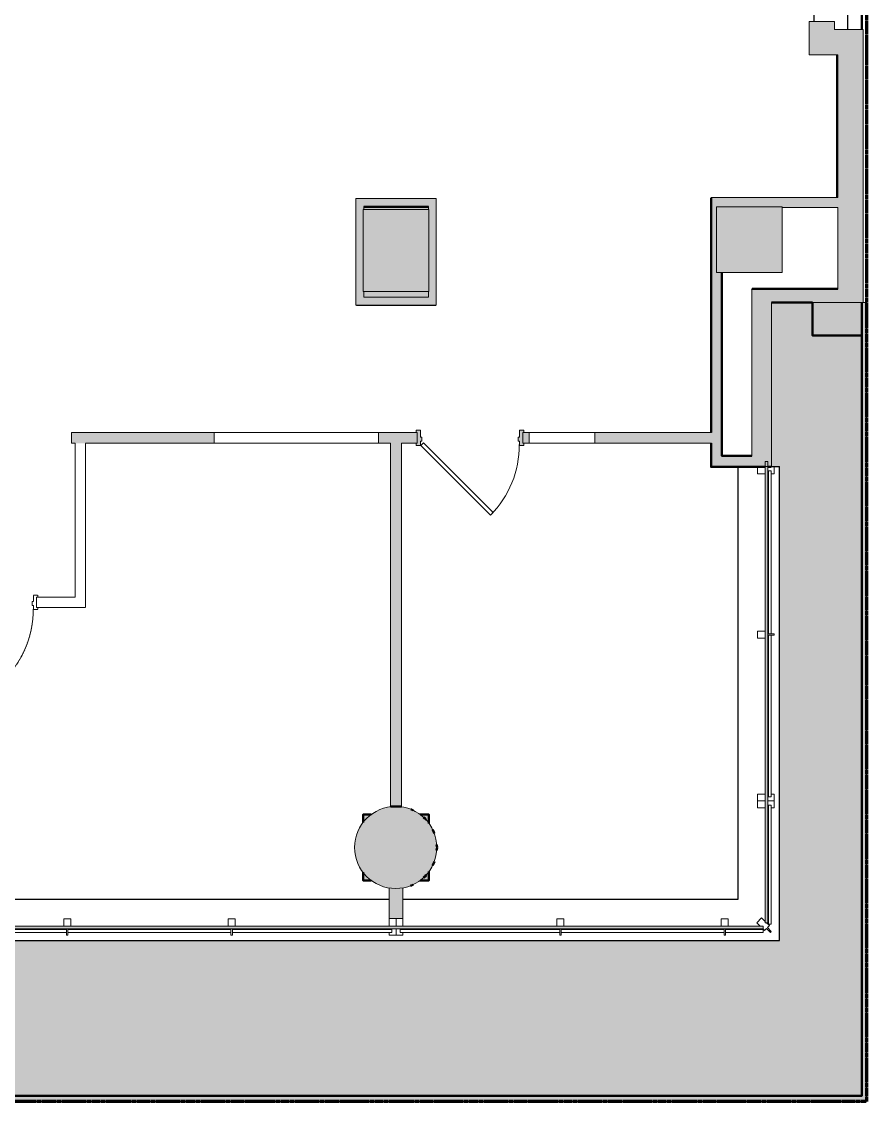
# Model space of a CAD drawing. Header units: inches. Extents: x 842 to 2180, y -10 to 1751.
# Drawn here: x 1871.7 to 2180.1, y -9.8 to 384.6 of the extents above; entities that cross this region are included whole.
import ezdxf

# ---------------------------------------------------------------- set-up
doc = ezdxf.new("R2010")
doc.units = ezdxf.units.IN
doc.header["$MEASUREMENT"] = 0
doc.linetypes.add('Demolished', pattern=[0.1875, 0.125, -0.0625])
doc.linetypes.add('IMPORT-Orbis_BB$0$TI_Grid_E957150$0$PROPERTY _2_', pattern=[1.546875, 1.3125, -0.046875, 0.046875, -0.046875, 0.046875, -0.046875])
for name, color, linetype, lineweight in [('A-DETL-GENF', 92, 'Continuous', 9), ('A-DETL-THIN', 151, 'Continuous', 9), ('A-DOOR', 31, 'Continuous', 13), ('A-GLAZ-CURT', 52, 'Continuous', 13), ('A-WALL-PATT', 111, 'Continuous', 13), ('I-WALL', 2, 'Continuous', 13), ('Orbis - Background_dwg', 8, 'Continuous', 9), ('Orbis_AR$0$A-Wall-Exst', 7, 'Continuous', 9), ('Orbis_BB$0$A-Glaz-Assm', 250, 'Continuous', 20), ('Orbis_BB$0$A-Glaz-Assm-Glaz', 250, 'Continuous', 20), ('Orbis_BB$0$A-Wall-Exst', 7, 'Continuous', 9), ('Orbis_BB$0$TI_ARCH-02_E957150$0$A-Wall-Blow', 130, 'Continuous', 30), ('Orbis_BB$0$TI_Grid_E957150$0$C-Prop', 170, 'IMPORT-Orbis_BB$0$TI_Grid_E957150$0$PROPERTY _2_', 70), ('Orbis_BB$0$TI_Grid_E957150$0$S-02-COLS-CONC', 50, 'Continuous', 50), ('Orbis_BB$0$TI_Grid_E957150$0$S-02-COLS-CONC-PATT', 250, 'Continuous', 20), ('Orbis_BB$0$TI_Grid_E957150$0$S-03-COLS-CONC-PATT', 250, 'Continuous', 20), ('Orbis_BB$0$TI_Grid_E957150$0$S-04-COLS-CONC', 50, 'Continuous', 50), ('Orbis_BB$0$TI_Grid_E957150$0$S-05-COLS-CONC', 50, 'Continuous', 50), ('Orbis_BB$0$TI_Grid_E957150$0$S-06-COLS-CONC', 50, 'Continuous', 50), ('Orbis_BB$0$TI_Grid_E957150$0$S-07-COLS-CONC', 50, 'Continuous', 50), ('Orbis_BB$0$TI_Grid_E957150$0$S-08-COLS-CONC', 50, 'Continuous', 50), ('Orbis_BB$0$TI_Grid_E957150$0$S-08-COLS-CONC-PATT', 250, 'Continuous', 20), ('Orbis_BB$0$TI_Grid_E957150$0$S-09-COLS-CONC', 50, 'Continuous', 50), ('Orbis_BB$0$TI_Grid_E957150$0$S-11-COLS-CONC', 50, 'Continuous', 50), ('Orbis_BB$0$TI_Grid_E957150$0$S-12-COLS-CONC', 50, 'Continuous', 50), ('Orbis_BB$0$TI_Grid_E957150$0$S-P1-COLS-CONC', 50, 'Continuous', 50), ('Orbis_BB$0$TI_Grid_E957150$0$S-P1-COLS-CONC-PATT', 250, 'Continuous', 20), ('Orbis_BB$0$TI_Grid_E957150$0$S-P2-WALL-CONC', 50, 'Continuous', 50), ('Orbis_BB$0$TI_Grid_E957150$0$S-P4-COLS-CONC', 50, 'Continuous', 50), ('S-COLS', 52, 'Continuous', 13)]:
    doc.layers.add(name, color=color, linetype=linetype, lineweight=lineweight)

# ---------------------------------------------------------------- blocks, each defined once
blk = doc.blocks.new('Concrete-Rectangular-Column - 24 x 30-6914152-Level XX  DEMOLITION')
at = {"layer": 'S-COLS', "lineweight": 9}
blk.add_hatch(color=7, dxfattribs=at).paths.add_polyline_path([(12, -15), (12, 15), (-12, 15), (-12, -15)], flags=0)
at = {"layer": 'S-COLS', "color": 8, "lineweight": 20}
for p, q in [((12, 15), (-12, 15)), ((-12, 15), (-12, -15)), ((12, -15), (12, 15)), ((-12, -15), (12, -15))]:
    blk.add_line(p, q, dxfattribs=at)
blk = doc.blocks.new('Concrete-Rectangular-Column - 24 x 24-V1-Level XX  DEMOLITION')
at = {"layer": 'S-COLS', "lineweight": 9}
blk.add_hatch(color=7, dxfattribs=at).paths.add_polyline_path([(12, -12), (12, 12), (-12, 12), (-12, -12)], flags=0)
at = {"layer": 'S-COLS', "color": 8, "lineweight": 20}
for p, q in [((12, 12), (-12, 12)), ((-12, 12), (-12, -12)), ((12, -12), (12, 12)), ((-12, -12), (12, -12))]:
    blk.add_line(p, q, dxfattribs=at)
blk = doc.blocks.new('Concrete-Round-Column - 30_-6914671-Level XX  DEMOLITION')
at = {"layer": 'S-COLS', "lineweight": 9}
blk.add_hatch(color=7, dxfattribs=at).paths.add_polyline_path([(0, -15), (2.62, -14.77), (5.13, -14.1), (7.5, -12.99), (9.64, -11.49), (11.49, -9.64), (12.99, -7.5), (14.1, -5.13), (14.77, -2.6), (15, 0), (14.77, 2.6), (14.1, 5.13), (12.99, 7.5), (11.49, 9.64), (9.64, 11.49), (7.49, 13), (5.13, 14.1), (2.6, 14.77), (-0.01, 15), (-2.6, 14.77), (-5.13, 14.1), (-7.5, 12.99), (-9.64, 11.49), (-11.49, 9.64), (-12.99, 7.5), (-14.1, 5.13), (-14.77, 2.6), (-15, 0), (-14.77, -2.6), (-14.1, -5.13), (-12.99, -7.5), (-11.49, -9.64), (-9.64, -11.49), (-7.5, -12.99), (-5.13, -14.1), (-2.38, -14.79)], flags=0)
at = {"layer": 'S-COLS', "color": 8, "lineweight": 20}
for start, end in [(360, 180), (180, 360)]:
    blk.add_arc((0, 0), 15, start, end, dxfattribs=at)
blk = doc.blocks.new('Door - Single - Solid Door-7325350-Level XX  DEMOLITION')
at = {"layer": 'A-DOOR'}
h = blk.add_hatch(color=10, dxfattribs=at)
h.paths.add_polyline_path([(-15.26, -2.84), (-14.13, -2.84), (-14.13, -1.34), (-13.63, -1.34), (-13.63, 0.16), (-14.13, 0.16), (-14.13, 2.66), (-15.63, 2.66), (-15.63, 1.91), (-15.26, 1.91), (-15.26, -2.09), (-15.63, -2.09), (-15.63, -2.84)], flags=0)
h.paths.add_polyline_path([(23.62, -2.84), (23.62, -2.09), (23.24, -2.09), (23.24, 1.91), (23.62, 1.91), (23.62, 2.66), (22.12, 2.66), (22.12, 0.16), (21.62, 0.16), (21.62, -1.34), (22.12, -1.34), (22.12, -2.84), (23.24, -2.84)], flags=0)
at = {"layer": 'A-DOOR', "color": 8, "lineweight": 20}
for p, q in [((-15.63, 2.66), (-14.13, 2.66)), ((-15.63, 1.91), (-15.63, 2.66)), ((-14.13, 2.66), (-14.13, 0.16)), ((-14.13, 0.16), (-13.63, 0.16)), ((-13.63, 0.16), (-13.63, -1.34)), ((21.62, 0.16), (22.12, 0.16)), ((21.62, -1.34), (21.62, 0.16)), ((22.12, 2.66), (23.62, 2.66)), ((22.12, 0.16), (22.12, 2.66)), ((23.62, 2.66), (23.62, 1.91)), ((-15.63, -2.84), (-15.63, -2.09)), ((-14.13, -2.84), (-15.63, -2.84)), ((-14.13, -1.34), (-14.13, -2.84)), ((-13.63, -1.34), (-14.13, -1.34)), ((-13.03, -1.87), (-14.01, -2.84)), ((-14.01, -2.84), (11.45, -28.29)), ((12.42, -27.32), (-13.03, -1.87)), ((22.12, -1.34), (21.62, -1.34)), ((22.12, -2.84), (22.12, -1.34)), ((23.62, -2.84), (22.12, -2.84)), ((23.62, -2.09), (23.62, -2.84)), ((11.45, -28.29), (12.42, -27.32))]:
    blk.add_line(p, q, dxfattribs=at)
at = {"layer": 'A-DOOR', "lineweight": 9}
blk.add_arc((-14.01, -2.84), 36, 315, 0.5, dxfattribs=at)
blk = doc.blocks.new('Door - Single - Solid Door-7325353-Level XX  DEMOLITION')
at = {"layer": 'A-DOOR', "color": 250, "linetype": 'Demolished', "lineweight": 20}
for p, q in [((-15.63, 2.54), (-14.13, 2.54)), ((-15.63, 1.79), (-15.63, 2.54)), ((-14.13, 2.54), (-14.13, 0.29)), ((-14.13, 0.29), (-13.63, 0.29)), ((-13.63, 0.29), (-13.63, -1.21)), ((21.62, 0.29), (22.12, 0.29)), ((21.62, -1.21), (21.62, 0.29)), ((22.12, 2.54), (23.62, 2.54)), ((22.12, 0.29), (22.12, 2.54)), ((23.62, 2.54), (23.62, 1.79)), ((-15.63, -2.71), (-15.63, -1.96)), ((-14.13, -2.71), (-15.63, -2.71)), ((-14.13, -1.21), (-14.13, -2.71)), ((-13.63, -1.21), (-14.13, -1.21)), ((-13.03, -1.74), (-14.01, -2.71)), ((-14.01, -2.71), (11.45, -28.17)), ((12.42, -27.2), (-13.03, -1.74)), ((22.12, -1.21), (21.62, -1.21)), ((22.12, -2.71), (22.12, -1.21)), ((23.62, -2.71), (22.12, -2.71)), ((23.62, -1.96), (23.62, -2.71)), ((11.45, -28.17), (12.42, -27.2))]:
    blk.add_line(p, q, dxfattribs=at)
at = {"layer": 'A-DOOR', "color": 7, "linetype": 'Demolished', "lineweight": 9}
blk.add_arc((-14.01, -2.71), 36, 315, 0.5, dxfattribs=at)
blk = doc.blocks.new('System Panel - Glazed-7329272-Level XX  DEMOLITION')
at = {"layer": 'A-GLAZ-CURT', "lineweight": 9}
blk.add_hatch(color=7, dxfattribs=at).paths.add_polyline_path([(84.25, -1.75), (84.25, -0.75), (-84.25, -0.75), (-84.25, -1.75), (-61.01, -1.75)], flags=0)
at = {"layer": 'A-GLAZ-CURT', "color": 8, "lineweight": 20}
for p, q in [((84.25, -0.75), (-84.25, -0.75)), ((-84.25, -0.75), (-84.25, -1.75)), ((-84.25, -1.75), (84.25, -1.75)), ((84.25, -1.75), (84.25, -0.75))]:
    blk.add_line(p, q, dxfattribs=at)
blk = doc.blocks.new('System Panel - Glazed-7329276-Level XX  DEMOLITION')
at = {"layer": 'A-GLAZ-CURT', "lineweight": 9}
blk.add_hatch(color=7, dxfattribs=at).paths.add_polyline_path([(-129.7, -0.75), (-245.76, -0.75), (-245.76, -1.75), (245.76, -1.75), (245.76, -0.75), (-87.41, -0.75)], flags=0)
at = {"layer": 'A-GLAZ-CURT', "color": 8, "lineweight": 20}
for p, q in [((245.76, -0.75), (-245.76, -0.75)), ((-245.76, -0.75), (-245.76, -1.75)), ((-245.76, -1.75), (245.76, -1.75)), ((245.76, -1.75), (245.76, -0.75))]:
    blk.add_line(p, q, dxfattribs=at)
blk = doc.blocks.new('Orbis - Background_dwg__U60-7347740-Level XX  DEMOLITION')
at = {"layer": 'Orbis_BB$0$TI_Grid_E957150$0$S-12-COLS-CONC'}
blk.add_line((12728.48, 1122.91), (12704.86, 1122.91), dxfattribs=at)
blk = doc.blocks.new('Orbis - Background_dwg_Orbis_BB-7347761-Level XX  DEMOLITION')
at = {"layer": 'Orbis_BB$0$A-Wall-Exst'}
h = blk.add_hatch(color=256, dxfattribs=at)
h.paths.add_polyline_path([(12728.68, 1086.91), (12731.18, 1086.91), (12731.18, 1087.03), (12702.18, 1087.03), (12702.18, 1086.91), (12728.48, 1086.91)], flags=0)
h.paths.add_polyline_path([(12718.66, 1089.9), (12728.48, 1089.9), (12728.48, 1091.91), (12704.86, 1091.91), (12704.86, 1089.9), (12714.66, 1089.9)], flags=0)
h.paths.add_polyline_path([(12704.86, 1121.91), (12728.48, 1121.91), (12728.48, 1123.03), (12704.86, 1123.03), (12704.86, 1122.91)], flags=0)
h.paths.add_polyline_path([(12730.35, 1325.28), (12730.35, 1330.88), (12729.76, 1330.88), (12729.76, 1325.28)], flags=0)
h.paths.add_polyline_path([(12705.76, 1325.28), (12705.76, 1326.07), (12704.97, 1325.28), (12705.24, 1325.28)], flags=0)
h.paths.add_polyline_path([(12730.35, 1342.88), (12730.35, 1348.47), (12729.76, 1348.47), (12729.76, 1342.88)], flags=0)
h.paths.add_polyline_path([(12730.35, 1351.35), (12733.16, 1351.35), (12733.16, 1351.41), (12702.16, 1351.41), (12702.16, 1351.35), (12729.76, 1351.35)], flags=0)
h = blk.add_hatch(color=256, dxfattribs=at)
h.paths.add_polyline_path([(12831.66, 1027.91), (12851.41, 1027.91), (12851.41, 1028.04), (12831.79, 1028.04), (12831.79, 1036.53), (12831.66, 1036.53), (12831.66, 1027.91)], flags=0)
h.paths.add_polyline_path([(12852.41, 1027.91), (12853.66, 1027.91), (12853.66, 1028.04), (12852.41, 1028.04)], flags=0)
h.paths.add_polyline_path([(12836.01, 1031.79), (12846.54, 1031.79), (12846.54, 1031.91), (12835.66, 1031.91), (12835.66, 1098.91), (12835.54, 1098.91), (12835.54, 1031.79), (12835.66, 1031.79)], flags=0)
h.paths.add_polyline_path([(12831.66, 1040.53), (12831.79, 1040.53), (12831.79, 1126.03), (12831.66, 1126.03), (12831.66, 1040.82)], flags=0)
h.paths.add_polyline_path([(12886.66, 1075.91), (12886.66, 1087.97), (12853.79, 1087.97), (12853.79, 1087.91), (12868.66, 1087.91), (12868.66, 1075.91), (12882, 1075.91)], flags=0)
h.paths.add_polyline_path([(12877.89, 1092.85), (12877.89, 1092.91), (12846.66, 1092.91), (12846.66, 1092.85), (12868.66, 1092.85)], flags=0)
h.paths.add_polyline_path([(12877.66, 1126.34), (12877.89, 1126.34), (12877.89, 1178.41), (12877.66, 1178.41), (12877.66, 1127.19)], flags=0)
at = {"layer": 'Orbis_BB$0$TI_Grid_E957150$0$S-02-COLS-CONC-PATT', "lineweight": 9}
blk.add_hatch(color=7, dxfattribs=at).paths.add_polyline_path([(12730.47, 894.41), (12730.52, 894.65), (12729.99, 895.45), (12730.36, 894.65)], flags=0)
at = {"layer": 'Orbis_BB$0$TI_Grid_E957150$0$S-03-COLS-CONC-PATT', "lineweight": 9}
h = blk.add_hatch(color=7, dxfattribs=at)
h.paths.add_polyline_path([(12730.52, 883.17), (12730.64, 883.79), (12730.52, 883.53), (12730.52, 883.34)], flags=0)
h.paths.add_polyline_path([(12731.45, 887.85), (12731.66, 888.92), (12731.45, 889.96), (12731.54, 888.91), (12731.51, 888.55)], flags=0)
h.paths.add_polyline_path([(12730.64, 894.05), (12730.5, 894.56), (12730.47, 894.41), (12730.52, 894.31)], flags=0)
at = {"layer": 'Orbis_BB$0$TI_Grid_E957150$0$S-08-COLS-CONC-PATT', "lineweight": 9}
h = blk.add_hatch(color=7, dxfattribs=at)
h.paths.add_polyline_path([(12721.99, 874.97), (12722.4, 875.05), (12722.95, 875.42)], flags=0)
h.paths.add_polyline_path([(12729.96, 882.34), (12730.52, 883.17), (12730.52, 883.53), (12730.35, 883.17)], flags=0)
h.paths.add_polyline_path([(12722.87, 902.46), (12722.4, 902.77), (12722.05, 902.84)], flags=0)
at = {"layer": 'Orbis_BB$0$TI_Grid_E957150$0$S-P1-COLS-CONC-PATT', "lineweight": 9}
h = blk.add_hatch(color=7, dxfattribs=at)
h.paths.add_polyline_path([(12704.66, 876.91), (12707.64, 876.91), (12706.9, 877.43), (12705.05, 879.28), (12704.66, 879.84), (12704.66, 877.43)], flags=0)
h.paths.add_polyline_path([(12726.19, 876.91), (12728.66, 876.91), (12728.66, 880.17), (12728.04, 879.28), (12726.19, 877.43), (12725.45, 876.91), (12726.15, 876.91)], flags=0)
h.paths.add_polyline_path([(12728.66, 897.67), (12728.66, 900.91), (12725.47, 900.91), (12726.19, 900.41), (12728.04, 898.56)], flags=0)
h.paths.add_polyline_path([(12704.66, 898), (12705.05, 898.56), (12706.9, 900.41), (12707.62, 900.91), (12704.66, 900.91), (12704.66, 898.17)], flags=0)
at = {"layer": 'Orbis_BB$0$A-Glaz-Assm'}
for p, q in [((12851.41, 1027.91), (12848.66, 1027.91)), ((12851.41, 967.91), (12848.66, 967.91)), ((12848.66, 905.91), (12851.41, 905.91)), ((12851.41, 905.91), (12848.66, 905.91)), ((12597.91, 860.16), (12597.91, 862.91)), ((12657.91, 860.16), (12657.91, 862.91)), ((12714.16, 862.91), (12714.16, 860.16)), ((12716.66, 860.16), (12716.66, 862.91)), ((12716.66, 860.16), (12716.66, 862.91)), ((12719.16, 862.91), (12719.16, 860.16)), ((12777.91, 860.16), (12777.91, 862.91)), ((12837.91, 860.16), (12837.91, 862.91)), ((12851.41, 861.93), (12850.13, 863.21))]:
    blk.add_line(p, q, dxfattribs=at)
at = {"layer": 'Orbis_BB$0$A-Glaz-Assm', "flags": 128}
for points in [[(12848.66, 1027.91), (12848.66, 1025.41), (12851.41, 1025.41)], [(12852.41, 1025.41), (12852.66, 1025.41), (12852.66, 1026.41), (12853.66, 1026.41), (12853.66, 1025.41), (12854.66, 1025.41), (12854.66, 1027.91), (12852.41, 1027.91)], [(12848.66, 967.91), (12848.66, 965.41), (12851.41, 965.41)], [(12852.41, 965.41), (12852.66, 965.41), (12852.66, 966.41), (12854.66, 966.41), (12854.66, 966.91), (12852.66, 966.91), (12852.66, 967.91), (12852.41, 967.91)], [(12851.41, 908.41), (12848.66, 908.41), (12848.66, 905.91), (12848.66, 903.41), (12851.41, 903.41)], [(12852.41, 905.91), (12854.66, 905.91), (12854.66, 908.41), (12853.66, 908.41), (12853.66, 907.41), (12852.66, 907.41), (12852.66, 908.41), (12852.41, 908.41)], [(12852.41, 903.41), (12852.66, 903.41), (12852.66, 904.41), (12853.66, 904.41), (12853.66, 903.41), (12854.66, 903.41), (12854.66, 905.91), (12852.41, 905.91)], [(12597.91, 862.91), (12595.41, 862.91), (12595.41, 860.16)], [(12657.91, 862.91), (12655.41, 862.91), (12655.41, 860.16)], [(12777.91, 862.91), (12775.41, 862.91), (12775.41, 860.16)], [(12837.91, 862.91), (12835.41, 862.91), (12835.41, 860.16)], [(12850.13, 863.21), (12848.36, 861.44), (12849.64, 860.16)], [(12851.41, 861.93), (12850.13, 863.21), (12848.36, 861.44), (12849.64, 860.16)], [(12850.64, 859.16), (12851.19, 858.61), (12851.9, 859.32), (12853.31, 857.91), (12853.67, 858.26), (12852.25, 859.67), (12852.96, 860.38), (12851.93, 861.41)], [(12850.64, 859.16), (12851.19, 858.61), (12851.9, 859.32), (12853.31, 857.91), (12853.67, 858.26), (12852.25, 859.67), (12852.96, 860.38), (12851.93, 861.41)], [(12595.41, 859.16), (12595.41, 858.91), (12596.41, 858.91), (12596.41, 856.91), (12596.91, 856.91), (12596.91, 858.91), (12597.91, 858.91), (12597.91, 859.16)], [(12655.41, 859.16), (12655.41, 858.91), (12656.41, 858.91), (12656.41, 856.91), (12656.91, 856.91), (12656.91, 858.91), (12657.91, 858.91), (12657.91, 859.16)], [(12714.16, 859.16), (12714.16, 858.91), (12715.16, 858.91), (12715.16, 857.91), (12714.16, 857.91), (12714.16, 856.91), (12716.66, 856.91), (12716.66, 859.16)], [(12719.16, 859.16), (12719.16, 858.91), (12718.16, 858.91), (12718.16, 857.91), (12719.16, 857.91), (12719.16, 856.91), (12716.66, 856.91), (12716.66, 859.16)], [(12775.41, 859.16), (12775.41, 858.91), (12776.41, 858.91), (12776.41, 856.91), (12776.91, 856.91), (12776.91, 858.91), (12777.91, 858.91), (12777.91, 859.16)], [(12835.41, 859.16), (12835.41, 858.91), (12836.41, 858.91), (12836.41, 856.91), (12836.91, 856.91), (12836.91, 858.91), (12837.91, 858.91), (12837.91, 859.16)]]:
    blk.add_lwpolyline(points, dxfattribs=at)
at = {"layer": 'Orbis_BB$0$A-Glaz-Assm-Glaz', "flags": 128}
for points in [[(12852.66, 1026.41), (12852.66, 966.91), (12853.66, 966.91), (12853.66, 1026.41)], [(12852.66, 966.41), (12852.66, 907.41), (12853.66, 907.41), (12853.66, 966.41)], [(12852.66, 904.41), (12852.66, 860.91), (12853.66, 860.91), (12853.66, 904.41)], [(12596.41, 858.91), (12538.16, 858.91), (12538.16, 857.91), (12596.41, 857.91)], [(12656.41, 858.91), (12596.91, 858.91), (12596.91, 857.91), (12656.41, 857.91)], [(12715.16, 858.91), (12656.91, 858.91), (12656.91, 857.91), (12715.16, 857.91)], [(12776.41, 858.91), (12718.16, 858.91), (12718.16, 857.91), (12776.41, 857.91)], [(12836.41, 858.91), (12776.91, 858.91), (12776.91, 857.91), (12836.41, 857.91)], [(12850.66, 858.91), (12836.91, 858.91), (12836.91, 857.91), (12850.66, 857.91)]]:
    blk.add_lwpolyline(points, close=True, dxfattribs=at)
at = {"layer": 'Orbis_BB$0$A-Wall-Exst', "color": 50, "lineweight": 50}
for p, q in [((12877.66, 1178.41), (12877.66, 1126.34)), ((12846.66, 1092.91), (12846.66, 1092.85)), ((12852.41, 1027.91), (12853.66, 1027.91)), ((12853.66, 1027.91), (12853.66, 1028.04)), ((12714.66, 903.91), (12716.45, 903.91)), ((12716.64, 903.91), (12718.66, 903.91))]:
    blk.add_line(p, q, dxfattribs=at)
at = {"layer": 'Orbis_BB$0$A-Wall-Exst', "color": 50, "lineweight": 50, "flags": 128}
for points in [[(12831.79, 1126.03), (12831.66, 1126.03), (12831.66, 1098.91), (12831.66, 1040.53)], [(12846.54, 1031.91), (12835.66, 1031.91), (12835.66, 1098.91)], [(12877.89, 1092.91), (12868.66, 1092.91), (12846.66, 1092.91)], [(12853.78, 1087.91), (12868.66, 1087.91), (12868.66, 1075.91), (12886.66, 1075.91), (12886.66, 1087.97)], [(12831.66, 1036.53), (12831.66, 1027.91), (12846.66, 1027.91), (12846.66, 1028.04)], [(12846.66, 1028.04), (12846.66, 1027.91), (12851.41, 1027.91)]]:
    blk.add_lwpolyline(points, dxfattribs=at)
at = {"layer": 'Orbis_BB$0$A-Wall-Exst', "flags": 128}
blk.add_lwpolyline([(12731.18, 1087.03), (12731.18, 1086.91), (12702.18, 1086.91), (12702.18, 1087.03)], dxfattribs=at)
at = {"layer": 'Orbis_BB$0$TI_ARCH-02_E957150$0$A-Wall-Blow'}
for p, q in [((12869.16, 1270.54), (12869.16, 1190.54)), ((12881.66, 1187.66), (12881.66, 1272.2)), ((12886.66, 1272.2), (12886.66, 1187.66)), ((12539.1, 870.04), (12714.16, 870.04))]:
    blk.add_line(p, q, dxfattribs=at)
at = {"layer": 'Orbis_BB$0$TI_ARCH-02_E957150$0$A-Wall-Blow', "flags": 128}
for points in [[(12853.78, 1087.91), (12868.66, 1087.91), (12868.66, 1075.91), (12886.66, 1075.91), (12886.66, 1087.97)], [(11550.5, 914.91), (12058.66, 914.91), (12058.66, 853.91), (12117.66, 853.91), (12117.66, 857.91), (12147.66, 857.91), (12147.66, 854.91), (12856.66, 854.91), (12856.66, 1027.91), (12853.66, 1027.91), (12853.66, 1028.04)], [(12719.16, 870.04), (12841.54, 870.04), (12841.54, 1027.91), (12841.66, 1027.91)]]:
    blk.add_lwpolyline(points, dxfattribs=at)
at = {"layer": 'Orbis_BB$0$TI_Grid_E957150$0$C-Prop', "flags": 128}
blk.add_lwpolyline([(12850.26, 2047.16), (12794.32, 2047.16), (12793.88, 2046.62), (12888.38, 1360.4), (12888.38, 796.17), (11550.5, 796.17)], dxfattribs=at)
at = {"layer": 'Orbis_BB$0$TI_Grid_E957150$0$S-02-COLS-CONC'}
blk.add_line((12728.48, 1122.91), (12704.86, 1122.91), dxfattribs=at)
at = {"layer": 'Orbis_BB$0$TI_Grid_E957150$0$S-02-COLS-CONC', "flags": 128}
for points in [[(12722.87, 902.46), (12722.4, 902.77), (12722.05, 902.84)], [(12727.65, 898.95), (12727.27, 899.52), (12726.7, 899.9)], [(12730.64, 894.05), (12730.52, 894.65), (12729.99, 895.45)], [(12731.45, 887.85), (12731.66, 888.91), (12731.45, 889.96)], [(12729.96, 882.34), (12730.52, 883.17), (12730.65, 883.83)], [(12726.65, 877.89), (12727.27, 878.31), (12727.68, 878.93)], [(12721.99, 874.97), (12722.4, 875.05), (12722.95, 875.42)]]:
    blk.add_lwpolyline(points, dxfattribs=at)
at = {"layer": 'Orbis_BB$0$TI_Grid_E957150$0$S-04-COLS-CONC'}
for p, q in [((12704.86, 1122.91), (12728.48, 1122.91)), ((12729.99, 895.45), (12730.52, 894.65)), ((12730.52, 894.65), (12730.64, 894.05))]:
    blk.add_line(p, q, dxfattribs=at)
at = {"layer": 'Orbis_BB$0$TI_Grid_E957150$0$S-04-COLS-CONC', "flags": 128}
for points in [[(12722.05, 902.84), (12722.4, 902.77), (12722.87, 902.46)], [(12726.7, 899.9), (12727.27, 899.52), (12727.65, 898.95)], [(12731.45, 889.96), (12731.66, 888.91), (12731.45, 887.85)], [(12730.65, 883.83), (12730.52, 883.17), (12729.96, 882.34)], [(12727.68, 878.93), (12727.27, 878.31), (12726.65, 877.89)], [(12722.95, 875.42), (12722.4, 875.05), (12721.99, 874.97)]]:
    blk.add_lwpolyline(points, dxfattribs=at)
at = {"layer": 'Orbis_BB$0$TI_Grid_E957150$0$S-05-COLS-CONC'}
for p, q in [((12704.86, 1122.91), (12728.48, 1122.91)), ((12729.99, 895.45), (12730.52, 894.65)), ((12730.52, 894.65), (12730.64, 894.05))]:
    blk.add_line(p, q, dxfattribs=at)
at = {"layer": 'Orbis_BB$0$TI_Grid_E957150$0$S-05-COLS-CONC', "flags": 128}
for points in [[(12722.05, 902.84), (12722.4, 902.77), (12722.87, 902.46)], [(12726.7, 899.9), (12727.27, 899.52), (12727.65, 898.95)], [(12731.45, 889.96), (12731.66, 888.91), (12731.45, 887.85)], [(12730.65, 883.83), (12730.52, 883.17), (12729.96, 882.34)], [(12727.68, 878.93), (12727.27, 878.31), (12726.65, 877.89)], [(12722.95, 875.42), (12722.4, 875.05), (12721.99, 874.97)]]:
    blk.add_lwpolyline(points, dxfattribs=at)
at = {"layer": 'Orbis_BB$0$TI_Grid_E957150$0$S-06-COLS-CONC'}
for p, q in [((12704.86, 1122.91), (12728.48, 1122.91)), ((12729.99, 895.45), (12730.52, 894.65)), ((12730.52, 894.65), (12730.64, 894.05))]:
    blk.add_line(p, q, dxfattribs=at)
at = {"layer": 'Orbis_BB$0$TI_Grid_E957150$0$S-06-COLS-CONC', "flags": 128}
for points in [[(12722.05, 902.84), (12722.4, 902.77), (12722.87, 902.46)], [(12726.7, 899.9), (12727.27, 899.52), (12727.65, 898.95)], [(12731.45, 889.96), (12731.66, 888.91), (12731.45, 887.85)], [(12730.65, 883.83), (12730.52, 883.17), (12729.96, 882.34)], [(12727.68, 878.93), (12727.27, 878.31), (12726.65, 877.89)], [(12722.95, 875.42), (12722.4, 875.05), (12721.99, 874.97)]]:
    blk.add_lwpolyline(points, dxfattribs=at)
at = {"layer": 'Orbis_BB$0$TI_Grid_E957150$0$S-07-COLS-CONC'}
for p, q in [((12704.86, 1122.91), (12728.48, 1122.91)), ((12729.99, 895.45), (12730.52, 894.65)), ((12730.52, 894.65), (12730.64, 894.05))]:
    blk.add_line(p, q, dxfattribs=at)
at = {"layer": 'Orbis_BB$0$TI_Grid_E957150$0$S-07-COLS-CONC', "flags": 128}
for points in [[(12722.05, 902.84), (12722.4, 902.77), (12722.87, 902.46)], [(12726.7, 899.9), (12727.27, 899.52), (12727.65, 898.95)], [(12731.45, 889.96), (12731.66, 888.91), (12731.45, 887.85)], [(12730.65, 883.83), (12730.52, 883.17), (12729.96, 882.34)], [(12727.68, 878.93), (12727.27, 878.31), (12726.65, 877.89)], [(12722.95, 875.42), (12722.4, 875.05), (12721.99, 874.97)]]:
    blk.add_lwpolyline(points, dxfattribs=at)
at = {"layer": 'Orbis_BB$0$TI_Grid_E957150$0$S-08-COLS-CONC'}
for p, q in [((12728.48, 1122.91), (12704.86, 1122.91)), ((12729.99, 895.45), (12730.52, 894.65)), ((12730.52, 894.65), (12730.64, 894.05))]:
    blk.add_line(p, q, dxfattribs=at)
at = {"layer": 'Orbis_BB$0$TI_Grid_E957150$0$S-08-COLS-CONC', "flags": 128}
for points in [[(12722.05, 902.84), (12722.4, 902.77), (12722.87, 902.46)], [(12726.7, 899.9), (12727.27, 899.52), (12727.65, 898.95)], [(12731.45, 889.96), (12731.66, 888.91), (12731.45, 887.85)], [(12730.65, 883.83), (12730.52, 883.17), (12729.96, 882.34)], [(12727.68, 878.93), (12727.27, 878.31), (12726.65, 877.89)], [(12722.95, 875.42), (12722.4, 875.05), (12721.99, 874.97)]]:
    blk.add_lwpolyline(points, dxfattribs=at)
at = {"layer": 'Orbis_BB$0$TI_Grid_E957150$0$S-09-COLS-CONC'}
for p, q in [((12728.48, 1122.91), (12704.86, 1122.91)), ((12729.99, 895.45), (12730.52, 894.65)), ((12730.52, 894.65), (12730.64, 894.05))]:
    blk.add_line(p, q, dxfattribs=at)
at = {"layer": 'Orbis_BB$0$TI_Grid_E957150$0$S-09-COLS-CONC', "flags": 128}
for points in [[(12722.05, 902.84), (12722.4, 902.77), (12722.87, 902.46)], [(12726.7, 899.9), (12727.27, 899.52), (12727.65, 898.95)], [(12731.45, 889.96), (12731.66, 888.91), (12731.45, 887.85)], [(12730.65, 883.83), (12730.52, 883.17), (12729.96, 882.34)], [(12727.68, 878.93), (12727.27, 878.31), (12726.65, 877.89)], [(12722.95, 875.42), (12722.4, 875.05), (12721.99, 874.97)]]:
    blk.add_lwpolyline(points, dxfattribs=at)
at = {"layer": 'Orbis_BB$0$TI_Grid_E957150$0$S-11-COLS-CONC'}
blk.add_line((12728.48, 1122.91), (12704.86, 1122.91), dxfattribs=at)
at = {"layer": 'Orbis_BB$0$TI_Grid_E957150$0$S-P1-COLS-CONC'}
for p, q in [((12728.48, 1122.91), (12704.86, 1122.91)), ((12728.66, 900.91), (12725.47, 900.91)), ((12728.66, 897.67), (12728.66, 900.91))]:
    blk.add_line(p, q, dxfattribs=at)
at = {"layer": 'Orbis_BB$0$TI_Grid_E957150$0$S-P1-COLS-CONC', "flags": 128}
for points in [[(12707.62, 900.91), (12704.66, 900.91), (12704.66, 898)], [(12704.66, 879.84), (12704.66, 876.91), (12707.64, 876.91)], [(12725.45, 876.91), (12728.66, 876.91), (12728.66, 880.17)]]:
    blk.add_lwpolyline(points, dxfattribs=at)
at = {"layer": 'Orbis_BB$0$TI_Grid_E957150$0$S-P2-WALL-CONC'}
blk.add_line((12886.66, 1272.2), (12886.66, 1187.66), dxfattribs=at)
at = {"layer": 'Orbis_BB$0$TI_Grid_E957150$0$S-P2-WALL-CONC', "flags": 128}
blk.add_lwpolyline([(12886.66, 1087.97), (12886.66, 798.17), (11550.5, 798.17)], dxfattribs=at)
at = {"layer": 'Orbis_BB$0$TI_Grid_E957150$0$S-P4-COLS-CONC'}
for p, q in [((12704.86, 1122.91), (12728.48, 1122.91)), ((12728.66, 880.17), (12728.66, 876.91)), ((12728.66, 876.91), (12725.45, 876.91))]:
    blk.add_line(p, q, dxfattribs=at)
at = {"layer": 'Orbis_BB$0$TI_Grid_E957150$0$S-P4-COLS-CONC', "flags": 128}
for points in [[(12704.66, 898), (12704.66, 900.91), (12707.62, 900.91)], [(12725.47, 900.91), (12728.66, 900.91), (12728.66, 897.67)], [(12707.64, 876.91), (12704.66, 876.91), (12704.66, 879.84)]]:
    blk.add_lwpolyline(points, dxfattribs=at)
blk.add_blockref('Orbis - Background_dwg__U60-7347740-Level XX  DEMOLITION', (0, 0))
blk = doc.blocks.new('Orbis - Background_dwg-7329766-Level XX  DEMOLITION')
at = {"layer": 'Orbis_AR$0$A-Wall-Exst', "color": 50, "lineweight": 50}
for p, q in [((2006.37, 97.98), (2008.16, 97.98)), ((2008.34, 97.98), (2010.37, 97.98))]:
    blk.add_line(p, q, dxfattribs=at)
blk.add_blockref('Orbis - Background_dwg_Orbis_BB-7347761-Level XX  DEMOLITION', (-10708.29, -805.94))

msp = doc.modelspace()

# ---------------------------------------------------------------- hatches: boundary and pattern name
at = {"layer": 'A-DETL-GENF'}
h = msp.add_hatch(color=9, dxfattribs=at)
h.paths.add_polyline_path([(1357.37, -9.77), (2180.09, -9.77), (2180.09, 282.04), (2178.37, 282.04), (2178.37, 269.98), (2160.37, 269.98), (2160.37, 281.98), (2145.5, 281.98), (2145.5, 222.1), (2148.37, 222.1), (2148.37, 48.98), (1645.98, 48.98), (1645.98, 56.98), (1645.87, 56.98), (1645.87, 67.98), (1645.98, 67.98), (1645.98, 68.19), (1645.71, 68.23), (1643.24, 68.89), (1642.84, 69.08), (1642.63, 69.12), (1642.36, 69.3), (1640.87, 69.99), (1639.47, 70.98), (1636.37, 70.98), (1636.37, 74.07), (1635.38, 75.48), (1634.68, 76.98), (1634.51, 77.24), (1634.47, 77.43), (1634.27, 77.85), (1633.6, 80.38), (1633.38, 83.07), (1633.6, 85.59), (1634.27, 88.11), (1635.38, 90.48), (1636.37, 91.9), (1636.37, 94.98), (1639.44, 94.98), (1640.87, 95.97), (1643.24, 97.08), (1645.98, 97.86), (1645.98, 97.98), (1645.87, 97.98), (1645.87, 207.29), (1645.98, 207.29), (1645.98, 208.97), (1636.37, 208.97), (1636.37, 239.19), (1645.87, 239.19), (1645.87, 593.98), (1179.62, 593.98), (1179.62, 528.98), (842.21, 528.98), (842.21, -9.77), (1350.37, -9.77)], flags=0)
h.paths.add_polyline_path([(1439.37, 58.98), (1435.75, 59.1), (1357.37, 59.1), (1357.37, 54.98), (1402.37, 54.98), (1402.37, 58.98), (1435.75, 58.98)], flags=0)
h.paths.add_polyline_path([(1409.37, 47.98), (1350.37, 47.98), (1350.37, 122.98), (1361, 122.98), (1361, 62.73), (1439.37, 62.73), (1439.37, 51.98), (1409.37, 51.98), (1409.37, 48.98)], flags=0)
h.paths.add_polyline_path([(1288.37, 67.98), (1288.3, 67.99), (1285.77, 68.21), (1283.24, 68.89), (1282.84, 69.08), (1282.63, 69.12), (1282.36, 69.3), (1280.87, 69.99), (1279.47, 70.98), (1276.37, 70.98), (1276.37, 74.07), (1275.38, 75.48), (1274.68, 76.98), (1274.51, 77.24), (1274.47, 77.43), (1274.27, 77.85), (1273.6, 80.38), (1273.38, 83.07), (1273.6, 85.59), (1274.27, 88.11), (1275.38, 90.48), (1276.37, 91.9), (1276.37, 94.98), (1279.44, 94.98), (1280.87, 95.97), (1283.24, 97.08), (1285.77, 97.76), (1288.46, 97.98), (1290.97, 97.76), (1293.5, 97.08), (1295.87, 95.97), (1297.3, 94.98), (1300.37, 94.98), (1300.37, 91.9), (1301.36, 90.48), (1302.47, 88.11), (1303.14, 85.59), (1303.37, 82.97), (1303.14, 80.38), (1302.47, 77.85), (1302.27, 77.43), (1302.23, 77.24), (1302.06, 76.98), (1301.36, 75.48), (1300.37, 74.07), (1300.37, 70.98), (1297.27, 70.98), (1295.87, 69.99), (1294.38, 69.3), (1294.11, 69.12), (1293.9, 69.08), (1293.5, 68.89), (1290.97, 68.21), (1288.41, 67.98)], flags=0)
h.paths.add_polyline_path([(928.37, 67.98), (928.24, 68), (925.84, 68.21), (923.32, 68.89), (922.97, 69.05), (922.63, 69.12), (922.17, 69.42), (920.95, 69.99), (919.55, 70.98), (916.37, 70.98), (916.37, 74.18), (915.46, 75.48), (914.94, 76.59), (914.49, 77.34), (914.35, 77.85), (913.68, 80.38), (913.45, 82.58), (913.39, 83.07), (913.51, 83.68), (913.68, 85.59), (914.51, 88.72), (914.92, 89.32), (915.46, 90.48), (916.37, 91.79), (916.37, 94.98), (919.52, 94.98), (920.95, 95.97), (922.25, 96.58), (922.63, 96.83), (922.91, 96.89), (923.32, 97.08), (925.84, 97.76), (928.54, 97.98), (931.05, 97.76), (933.58, 97.08), (935.95, 95.97), (937.37, 94.98), (940.37, 94.98), (940.37, 92.01), (941.44, 90.48), (942.54, 88.11), (943.22, 85.59), (943.45, 82.98), (943.22, 80.38), (942.54, 77.85), (941.44, 75.48), (940.37, 73.96), (940.37, 70.98), (937.35, 70.98), (935.95, 69.99), (933.58, 68.89), (931.05, 68.21), (928.41, 67.98)], flags=0)
h.paths.add_polyline_path([(1276.37, 208.97), (1276.37, 239.19), (1300.37, 239.19), (1300.37, 208.97), (1288.06, 208.97)], flags=0)
h.paths.add_polyline_path([(916.37, 208.97), (916.37, 209.19), (916.15, 209.19), (916.15, 239.19), (940.15, 239.19), (940.15, 238.97), (940.37, 238.97), (940.37, 208.97), (940.15, 208.97)], flags=0)
h.paths.add_polyline_path([(1046.12, 593.97), (935.62, 593.98), (935.62, 598.98), (937.62, 598.98), (937.62, 740.22), (867.12, 740.22), (867.12, 647.48), (844.25, 647.48), (844.25, 623.98), (893.25, 623.98), (893.25, 598.98), (895.62, 598.98), (895.62, 593.98), (888.25, 593.98), (888.25, 612.48), (844.25, 612.48), (844.25, 593.98), (1040.87, 593.97)], flags=0)
h.paths.add_polyline_path([(1247.87, 596.98), (1247.87, 605.72), (1209.87, 605.72), (1209.87, 596.98)], flags=0)
h.paths.add_polyline_path([(972.87, 596.98), (1010.87, 596.98), (1010.87, 605.72), (972.87, 605.72)], flags=0)
h.paths.add_polyline_path([(1349.68, 598.98), (1389.12, 598.98), (1389.12, 706.97), (1380.37, 706.97), (1380.37, 736.97), (1390.37, 736.97), (1390.37, 820.98), (1388.37, 820.98), (1388.37, 825.98), (1390.37, 825.98), (1390.37, 913.99), (1377.37, 913.99), (1377.37, 951.98), (1290.37, 951.98), (1290.37, 913.99), (1277.37, 913.99), (1277.37, 891.98), (1272.12, 891.98), (1272.12, 934.97), (1179.87, 934.97), (1179.87, 891.98), (1167.87, 891.98), (1167.87, 845.98), (1179.87, 845.98), (1179.87, 787.98), (1167.87, 787.98), (1167.87, 741.98), (1179.87, 741.98), (1179.87, 683.98), (1167.87, 683.98), (1167.87, 637.98), (1179.87, 637.98), (1179.87, 610.97), (1277.87, 610.97), (1277.87, 820.73), (1272.12, 820.73), (1272.12, 845.98), (1277.37, 845.98), (1277.37, 825.98), (1348.37, 825.98), (1348.37, 820.98), (1283.12, 820.98), (1283.12, 598.98)], flags=0)
h.paths.add_polyline_path([(1497.62, 598.98), (1636.37, 598.98), (1636.37, 626.3), (1660.37, 626.3), (1660.37, 598.98), (1669.37, 598.98), (1669.37, 946.98), (1553.37, 946.98), (1553.37, 951.98), (1513.37, 951.98), (1513.37, 946.98), (1506.37, 946.97), (1506.37, 916.97), (1496.37, 916.97), (1496.37, 736.97), (1506.37, 736.97), (1506.37, 706.97), (1497.62, 706.97), (1497.62, 599.23)], flags=0)
h.paths.add_polyline_path([(1488.78, 599.23), (1492.37, 599.23), (1492.37, 701.72), (1394.37, 701.72), (1394.37, 599.23)], flags=0)
h.paths.add_polyline_path([(972.87, 610.97), (1040.87, 610.97), (1040.87, 637.98), (1052.87, 637.98), (1052.87, 683.98), (1040.87, 683.98), (1040.87, 741.98), (1052.87, 741.98), (1052.87, 787.98), (1040.87, 787.98), (1040.87, 845.98), (1052.87, 845.98), (1052.87, 891.98), (1040.87, 891.98), (1040.87, 918.98), (942.87, 918.98), (942.87, 610.97)], flags=0)
h.paths.add_polyline_path([(886.76, 616.48), (888.25, 616.48), (888.25, 619.98), (844.25, 619.98), (844.25, 616.48), (845.73, 616.48)], flags=0)
h.paths.add_polyline_path([(842.21, 652.48), (862.12, 652.48), (862.12, 745.22), (891.62, 745.22), (891.62, 840.22), (857.37, 840.22), (857.37, 845.22), (919.37, 845.22), (919.37, 947.22), (842.21, 947.22), (842.21, 671.78)], flags=0)
h.paths.add_polyline_path([(1434.26, 706.97), (1492.37, 706.97), (1492.37, 730.73), (1394.37, 730.73), (1394.37, 706.97), (1396.37, 706.97)], flags=0)
h.paths.add_polyline_path([(1460.42, 735.98), (1490.37, 735.98), (1490.37, 945.98), (1488.37, 945.98), (1488.37, 951.98), (1448.37, 951.98), (1448.37, 945.98), (1396.37, 945.98), (1396.37, 735.98), (1434.26, 735.98)], flags=0)
h.paths.add_polyline_path([(896.62, 745.22), (898.37, 745.22), (898.37, 840.22), (896.62, 840.22), (896.62, 745.47)], flags=0)
h.paths.add_polyline_path([(919.37, 745.47), (937.62, 745.47), (937.62, 839.97), (903.62, 839.97), (903.62, 745.47)], flags=0)
h.paths.add_polyline_path([(934.14, 845.22), (937.62, 845.22), (937.62, 924.23), (1040.87, 924.23), (1040.87, 934.97), (1010.87, 934.97), (1010.87, 949.22), (972.87, 949.22), (972.87, 934.97), (942.87, 934.97), (942.87, 949.22), (923.37, 949.22), (923.37, 845.22)], flags=0)
h.paths.add_polyline_path([(1636.37, 916.97), (1636.37, 946.97), (1660.37, 946.97), (1660.37, 916.97), (1645.98, 916.97)], flags=0)
h.paths.add_polyline_path([(1277.87, 916.99), (1287.37, 916.99), (1287.37, 948.98), (1277.87, 948.98), (1277.87, 934.97), (1277.37, 934.97), (1277.37, 916.99)], flags=0)
h.paths.add_polyline_path([(1247.87, 940.23), (1247.87, 948.98), (1209.87, 948.98), (1209.87, 940.23)], flags=0)
h.paths.add_polyline_path([(1382.36, 946.99), (1394.37, 946.99), (1394.37, 948.98), (1380.37, 948.98), (1380.37, 946.99)], flags=0)
h.paths.add_polyline_path([(842.21, 1041.22), (928.37, 1041.22), (928.37, 1045.29), (927.62, 1045.29), (927.62, 1046.79), (928.37, 1046.79), (928.37, 1119.16), (927.62, 1119.16), (927.62, 1120.66), (928.37, 1120.66), (928.37, 1292.47), (913.87, 1292.47), (913.87, 1327.47), (928.37, 1327.47), (928.37, 1432.97), (912.37, 1432.97), (912.37, 1472.97), (928.37, 1472.97), (928.37, 1478.48), (940.37, 1478.48), (940.37, 1429.98), (1152.37, 1429.98), (1152.37, 1477.98), (1145.37, 1477.98), (1145.37, 1712.98), (940.37, 1712.98), (940.37, 1700.97), (916.37, 1700.97), (916.37, 1712.98), (842.21, 1712.98), (842.21, 1045.29)], flags=0)
h.paths.add_polyline_path([(2059.94, 1410.47), (2028.24, 1641.93), (2004.53, 1724.6), (2003.37, 1724.6), (2003.37, 1700.97), (1955.37, 1700.97), (1955.37, 1712.97), (1840.37, 1712.97), (1840.37, 1700.97), (1816.37, 1700.97), (1816.37, 1712.98), (1672.37, 1712.98), (1672.37, 1700.97), (1624.37, 1700.97), (1624.37, 1712.98), (1480.37, 1712.98), (1480.37, 1700.97), (1456.37, 1700.97), (1456.37, 1712.98), (1312.37, 1712.98), (1312.37, 1700.97), (1264.37, 1700.97), (1264.37, 1712.98), (1176.37, 1712.98), (1176.37, 1700.97), (1160.37, 1700.97), (1160.37, 1461.1), (1176.54, 1461.1), (1176.54, 1437.1), (1176.37, 1437.1), (1176.37, 1436.97), (1160.37, 1436.97), (1160.37, 1410.47), (2050.8, 1410.47)], flags=0)
h.paths.add_polyline_path([(1456.37, 1436.97), (1456.37, 1460.97), (1456.48, 1460.97), (1456.48, 1461.1), (1480.48, 1461.1), (1480.48, 1437.1), (1480.37, 1437.1), (1480.37, 1436.97), (1456.48, 1436.97)], flags=0)
h.paths.add_polyline_path([(1152.37, 1484.98), (1152.37, 1712.98), (1150.37, 1712.98), (1150.37, 1484.98)], flags=0)
h.paths.add_polyline_path([(1300.37, 1541.91), (1276.37, 1541.91), (1276.37, 1565.97), (1300.37, 1565.97), (1300.37, 1541.97)], flags=0)
h.paths.add_polyline_path([(1639.8, 1541.91), (1636.37, 1541.91), (1636.37, 1565.97), (1660.37, 1565.97), (1660.37, 1541.91)], flags=0)
h.paths.add_polyline_path([(1998.26, 1541.91), (1974.26, 1541.91), (1974.26, 1565.91), (1974.37, 1565.91), (1974.37, 1565.97), (1998.37, 1565.97), (1998.37, 1541.97), (1998.26, 1541.97)], flags=0)
at = {"layer": 'A-WALL-PATT', "lineweight": 9}
for points in [[(2159.25, 372.48), (2168.5, 372.48), (2168.5, 384.6), (2159.25, 384.6)], [(2168.5, 372.48), (2178.85, 372.48), (2178.85, 381.73), (2168.5, 381.73)], [(2178.85, 286.91), (2178.85, 372.48), (2169.6, 372.48), (2169.6, 286.91)], [(1993.69, 317.09), (2023.07, 317.09), (2023.07, 319.97), (1993.69, 319.97)], [(2127.24, 225.85), (2127.24, 292.97), (2125.37, 292.97), (2125.37, 316.97), (2127.24, 316.97), (2127.24, 320.41), (2123.49, 320.41), (2123.49, 225.85)], [(2169.6, 316.66), (2169.6, 320.41), (2127.24, 320.41), (2127.24, 316.97), (2149.37, 316.97), (2149.37, 316.66)], [(1996.57, 283.97), (1996.57, 285.97), (1996.39, 285.97), (1996.39, 315.97), (1996.57, 315.97), (1996.57, 317.09), (1993.69, 317.09), (1993.69, 283.97), (1996.39, 283.97)], [(2023.07, 281.09), (2023.07, 317.09), (2020.19, 317.09), (2020.19, 315.97), (2020.39, 315.97), (2020.36, 285.97), (2020.19, 285.97), (2020.19, 281.09), (2020.39, 281.09)], [(2020.19, 281.09), (2020.19, 283.97), (1993.69, 283.97), (1993.69, 281.09), (2017.37, 281.09)], [(2145.5, 225.85), (2145.5, 286.91), (2138.25, 286.91), (2138.25, 225.85)], [(2169.6, 282.04), (2178.85, 282.04), (2178.85, 286.91), (2145.5, 286.91), (2145.5, 282.04), (2149.37, 282.04)], [(2006.37, 97.98), (2010.37, 97.98), (2010.37, 230.59), (2006.37, 230.59), (2006.37, 97.98)], [(2127.24, 222.1), (2143.12, 222.1), (2143.12, 223.98), (2144.12, 223.98), (2144.12, 222.1), (2145.5, 222.1), (2145.5, 225.85), (2123.49, 225.85), (2123.49, 222.1)], [(2010.87, 56.98), (2010.86, 68.21), (2008.25, 67.98), (2005.87, 68.19), (2005.87, 56.98)]]:
    msp.add_hatch(color=7, dxfattribs=at).paths.add_polyline_path(points, flags=0)
h = msp.add_hatch(color=7, dxfattribs=at)
h.paths.add_polyline_path([(2080.95, 230.59), (2123.49, 230.59), (2123.49, 234.59), (2080.95, 234.59)], flags=0)
h.paths.add_polyline_path([(2056.95, 230.59), (2056.95, 234.59), (2054.62, 234.59), (2054.62, 230.59)], flags=0)
h.paths.add_polyline_path([(2010.37, 230.59), (2016.12, 230.59), (2016.12, 234.59), (2001.95, 234.59), (2001.95, 230.59), (2006.37, 230.59)], flags=0)
h.paths.add_polyline_path([(1941.95, 230.59), (1941.95, 234.59), (1889.95, 234.59), (1889.95, 230.59), (1894.95, 230.59)], flags=0)

# ---------------------------------------------------------------- linework, layer by layer
at = {"layer": 'A-DETL-THIN'}
for p, q in [((2180.09, 282.04), (2145.5, 282.04)), ((2145.5, 282.04), (2145.5, 222.1)), ((2180.09, -9.77), (2180.09, 282.04)), ((2145.5, 222.1), (2148.37, 222.1)), ((2148.37, 222.1), (2148.37, 48.98)), ((2148.37, 48.98), (1645.98, 48.98)), ((842.21, -9.77), (2180.09, -9.77))]:
    msp.add_line(p, q, dxfattribs=at)
at = {"layer": 'I-WALL', "color": 8, "lineweight": 20}
for p, q in [((2159.25, 384.6), (2159.25, 372.48)), ((2168.5, 384.6), (2159.25, 384.6)), ((2168.5, 381.73), (2168.5, 384.6)), ((2178.85, 381.73), (2168.5, 381.73)), ((2178.85, 282.04), (2178.85, 381.73)), ((2159.25, 372.48), (2169.6, 372.48)), ((2169.6, 372.48), (2169.6, 320.41)), ((2023.07, 319.97), (1993.69, 319.97)), ((1993.69, 319.97), (1993.69, 281.09)), ((2023.07, 281.09), (2023.07, 319.97)), ((2123.49, 320.41), (2123.49, 234.59)), ((2169.6, 320.41), (2123.49, 320.41)), ((1996.57, 317.09), (2020.19, 317.09)), ((1996.57, 315.97), (1996.57, 317.09)), ((2020.19, 317.09), (2020.19, 315.97)), ((2149.37, 316.66), (2169.6, 316.66)), ((2169.6, 316.66), (2169.6, 286.91)), ((2127.24, 225.85), (2127.24, 292.97)), ((1996.57, 283.97), (1996.57, 285.97)), ((2020.19, 283.97), (1996.57, 283.97)), ((2020.19, 285.97), (2020.19, 283.97)), ((2138.25, 286.91), (2138.25, 225.85)), ((2169.6, 286.91), (2138.25, 286.91)), ((1993.69, 281.09), (2023.07, 281.09)), ((2145.5, 222.1), (2145.5, 282.04)), ((2145.5, 282.04), (2178.85, 282.04)), ((1965.95, 234.59), (1889.95, 234.59)), ((1889.95, 234.59), (1889.95, 230.59)), ((2016.12, 230.59), (2016.12, 234.59)), ((2054.62, 234.59), (2054.62, 230.59)), ((2123.49, 234.59), (2054.62, 234.59)), ((1889.95, 230.59), (1891.2, 230.59)), ((1894.95, 230.59), (1965.95, 230.59)), ((2006.37, 230.59), (2006.37, 97.98)), ((2010.37, 97.98), (2010.37, 230.59)), ((2010.37, 230.59), (2016.12, 230.59)), ((2054.62, 230.59), (2123.49, 230.59)), ((2123.49, 230.59), (2123.49, 222.1)), ((2138.25, 225.85), (2127.24, 225.85)), ((2123.49, 222.1), (2145.5, 222.1)), ((2006.37, 97.98), (2010.37, 97.98)), ((2005.87, 68.19), (2005.87, 56.98)), ((2010.87, 56.98), (2010.87, 68.22)), ((2005.87, 56.98), (2010.87, 56.98))]:
    msp.add_line(p, q, dxfattribs=at)
at = {"layer": 'I-WALL', "lineweight": 9}
for p, q in [((1941.95, 230.59), (1941.95, 234.59)), ((2001.95, 234.59), (2001.95, 230.59)), ((2056.95, 230.59), (2056.95, 234.59)), ((2080.95, 234.59), (2080.95, 230.59))]:
    msp.add_line(p, q, dxfattribs=at)
at = {"layer": 'I-WALL', "color": 7, "linetype": 'Demolished', "lineweight": 9}
for p, q in [((1941.95, 234.59), (1941.95, 230.59)), ((2001.95, 230.59), (2001.95, 234.59)), ((2056.95, 234.59), (2056.95, 230.59)), ((2080.95, 230.59), (2080.95, 234.59))]:
    msp.add_line(p, q, dxfattribs=at)
at = {"layer": 'I-WALL', "color": 250, "linetype": 'Demolished', "lineweight": 20}
for p, q in [((2016.12, 234.59), (1965.95, 234.59)), ((1891.2, 230.59), (1891.2, 174.34)), ((1894.95, 170.59), (1894.95, 230.59)), ((1965.95, 230.59), (2006.37, 230.59)), ((1891.2, 174.34), (1877.18, 174.34)), ((1877.18, 174.34), (1877.18, 170.59)), ((1877.18, 170.59), (1894.95, 170.59))]:
    msp.add_line(p, q, dxfattribs=at)

# ---------------------------------------------------------------- block references
at = {"layer": 'A-DOOR'}
msp.add_blockref('Door - Single - Solid Door-7325350-Level XX  DEMOLITION', (2031.38, 232.68), dxfattribs=at)
at = {"layer": 'A-DOOR', "color": 7, "linetype": 'Demolished', "lineweight": 9}
msp.add_blockref('Door - Single - Solid Door-7325353-Level XX  DEMOLITION', (1853.94, 172.56), dxfattribs=at)
at = {"layer": 'A-GLAZ-CURT', "lineweight": 9}
for name, p, rotation in [('System Panel - Glazed-7329272-Level XX  DEMOLITION', (2144.87, 139.73), 269.9999999999999), ('System Panel - Glazed-7329276-Level XX  DEMOLITION', (1896.61, 52.48), 180)]:
    msp.add_blockref(name, p, dxfattribs=dict(at, rotation=rotation))
at = {"layer": 'Orbis - Background_dwg', "color": 7}
msp.add_blockref('Orbis - Background_dwg-7329766-Level XX  DEMOLITION', (0, 0), dxfattribs=at)
at = {"layer": 'S-COLS', "lineweight": 9}
for name, p in [('Concrete-Rectangular-Column - 24 x 30-6914152-Level XX  DEMOLITION', (2008.39, 300.97)), ('Concrete-Rectangular-Column - 24 x 24-V1-Level XX  DEMOLITION', (2137.37, 304.97)), ('Concrete-Round-Column - 30_-6914671-Level XX  DEMOLITION', (2008.25, 82.98))]:
    msp.add_blockref(name, p, dxfattribs=at)

doc.saveas('drawing.dxf')
